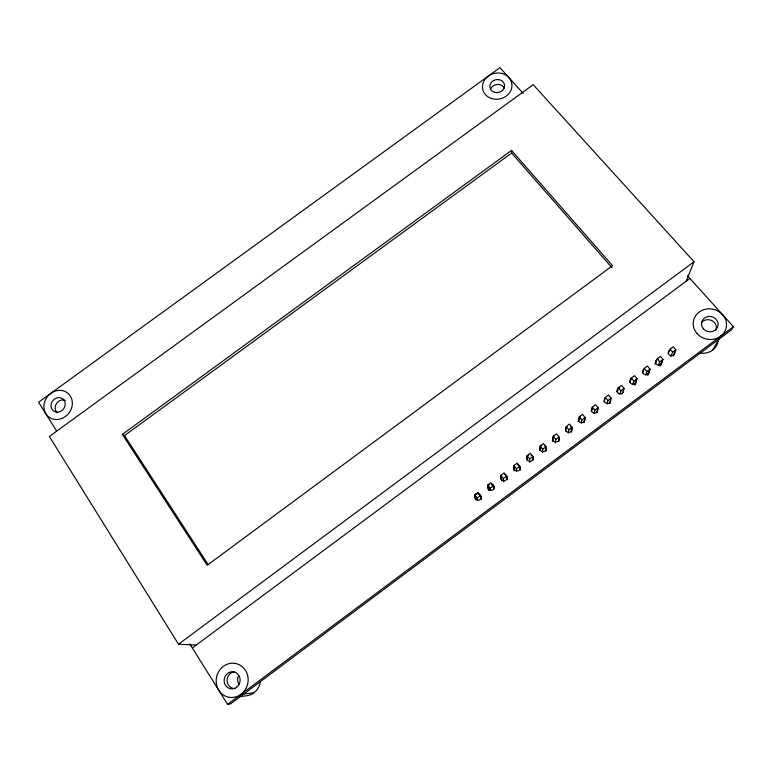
<?xml version="1.0" encoding="UTF-8"?>
<svg xmlns="http://www.w3.org/2000/svg" width="772" height="772" viewBox="0 0 772 772"><rect width="100%" height="100%" fill="white"/><g stroke="black" fill="none" stroke-linecap="round" stroke-linejoin="round"><path stroke-width="1.16" d="M540.033 450.24L540.168 445.975L543.411 443.562L545.949 446.737L545.688 450.993M542.562 452.315L542.697 449.159L540.168 445.975M552.81 440.918L553.234 436.238L556.467 433.825L559.015 436.991L558.474 441.661M555.415 442.877L555.772 439.413L553.234 436.238M565.615 431.162L566.281 426.511L569.514 424.108L572.071 427.263L571.29 431.895M568.298 433.121L568.829 429.676L572.071 427.263M578.498 421.039L579.299 416.803L582.532 414.4L585.108 417.546L584.201 421.763M581.239 423.085L581.876 419.949L585.108 417.546M591.284 411.505L592.317 407.105L595.54 404.702L598.126 407.828L596.997 412.219M594.093 413.502L594.894 410.241L598.126 407.828M604.071 401.932L605.306 397.416L608.529 395.023L611.125 398.14L609.455 403.766M606.937 403.881L607.902 400.543L611.125 398.14M616.973 391.944L618.285 387.747L621.499 385.353L624.114 388.451L622.357 393.701M619.877 393.971L620.891 390.854L624.114 388.451M629.749 382.42L631.264 378.068L634.478 375.675L637.103 378.772L634.7 385.276M632.722 384.398L633.889 381.165L637.103 378.772M642.497 372.915L644.205 368.427L647.418 366.034L650.053 369.113L647.621 375.173M645.527 374.845L646.839 371.506L650.053 369.113M686.163 281.23L694.047 261.718L533.182 84.659L49.369 436.498L178.496 644.224L196.271 645.045M654.878 364.268L657.136 358.787L660.34 356.403L662.984 359.462L660.157 366.034M658.4 365.117L659.78 361.856L662.984 359.462M668.147 353.47L670.048 349.166L673.242 346.782L675.905 349.832L673.435 355.207M670.771 356.49L672.702 352.225L675.905 349.832M712.575 350.15L720.633 336.216M687.505 275.758L733.4 326.681L731.528 329.798L230.51 703.939L227.586 704.353L189.767 643.887M227.586 704.353L733.4 326.681M476.237 499.716L474.539 494.9L477.8 492.468L480.271 495.721L481.496 499.552M489.004 490.201L487.682 485.096L490.944 482.674L493.424 485.906L494.109 488.956M501.8 480.966L500.816 475.311L504.068 472.889L506.557 476.112L507.05 479.489M514.374 470.071L513.93 465.535L517.172 463.113L519.681 466.327L519.913 469.714M527.228 460.479L527.093 455.721L530.335 453.309L532.863 456.503L532.863 460.054M477.781 500.42L477 498.152L480.271 495.721M490.664 490.345L490.162 488.338L493.424 485.906M503.846 481.873L503.305 478.534L506.557 476.112M516.622 470.978L516.429 468.749L519.681 466.327M529.669 462.438L529.611 458.925L532.863 456.503M542.697 449.159L545.949 446.737M555.772 439.413L559.015 436.991M178.496 644.224L694.047 261.718M192.325 647.969L689.927 278.441M122.352 434.404L511.537 150.415L612.514 265.664L207.176 565.268L122.352 434.404L124.514 435.591L208.315 564.776M124.514 435.591L511.643 153.049L511.537 150.415M239.687 696.643L246.278 695.833A16.453 15.276 -77.9 0 0 260.357 682.168M241.038 694.308A17.225 15.942 -77 0 0 239.243 664.731A17.225 15.942 -77 0 0 216.189 682.062A17.225 15.942 -77 0 0 241.038 694.308L253.824 692.86M523.213 93.451L499.957 67.646L38.6 402.202L56.443 430.728M511.643 153.049L612.08 267.797M670.048 349.166L672.702 352.225M657.136 358.787L659.78 361.856M644.205 368.427L646.839 371.506M631.264 378.068L633.889 381.165M618.285 387.747L620.891 390.854M605.306 397.416L607.902 400.543M592.317 407.105L594.894 410.241M579.299 416.803L581.876 419.949M566.281 426.511L568.829 429.676M527.093 455.721L529.611 458.925M513.93 465.535L516.429 468.749M500.816 475.311L503.305 478.534M487.682 485.096L490.162 488.338M474.539 494.9L477 498.152M477.8 492.468L478.447 494.427M490.76 88.77A7.353 6.485 -12.2 0 1 497.515 84.457A7.353 6.485 -12.2 0 1 504.261 88.172M701.401 322.686A8.289 7.575 11.6 0 1 711.958 320.621A8.289 7.575 11.6 0 1 715.953 330.069M673.454 355.091A3.252 3.011 11.9 0 1 673.483 355.882M655.534 362.56A3.242 3.02 12 0 1 656.248 362.164M660.533 363.776A3.242 3.02 12 0 1 660.813 365.33M647.853 373.233A3.242 3.03 12.1 0 1 648.123 374.796M635.153 382.709A3.233 3.04 12.2 0 1 635.424 384.273M475.591 499.658A3.184 3.156 18.1 0 1 476.034 496.531M479.779 495.576A3.184 3.156 18.1 0 1 481.081 496.589M235.479 688.585A8.531 7.894 -77.2 0 1 227.084 680.933A8.531 7.894 -77.2 0 1 234.505 671.669M488.493 490.037A3.194 3.146 16 0 1 488.917 486.92M491.87 485.742A3.194 3.146 16 0 1 494.389 487.692M616.886 391.51A3.233 3.049 12.4 0 1 618.179 390.545M609.706 401.681A3.233 3.059 12.5 0 1 609.967 403.264M591.42 410.501A3.223 3.069 12.6 0 1 592.722 409.527M596.959 411.196A3.223 3.069 12.6 0 1 597.21 412.769M578.054 421.483A3.223 3.078 12.8 0 1 579.251 419.437M584.192 420.711A3.223 3.078 12.8 0 1 584.443 422.294M570.981 429.541A3.213 3.088 13 0 1 571.656 431.837M552.501 441.352A3.213 3.098 13.2 0 1 552.694 439.76M558.841 440.571A3.213 3.098 13.2 0 1 558.851 441.381M539.676 450.095A3.204 3.107 13.5 0 1 540.892 448.04M546.026 450.134A3.204 3.107 13.5 0 1 546.036 450.945M526.851 459.658A3.204 3.117 13.8 0 1 527.479 458.172M532.555 458.201A3.204 3.117 13.8 0 1 533.191 459.697M514.229 470.843A3.194 3.127 14.3 0 1 514.017 469.231M519.122 467.195A3.194 3.127 14.3 0 1 520.347 470.1M501.153 479.644A3.194 3.136 14.9 0 1 501.375 478.032M506.258 476.787A3.194 3.136 14.9 0 1 507.272 478.08M507.484 478.881A3.194 3.136 14.9 0 1 507.484 479.702M57.273 412.837A7.566 6.716 -50.6 0 1 56.53 403.486A7.566 6.716 -50.6 0 1 65.63 400.417M674.525 351.443A3.281 3.04 11.7 0 1 672.923 355.448A3.281 3.04 11.7 0 1 668.581 353.827A3.281 3.04 11.7 0 1 670.183 349.832M661.99 361.75A3.271 3.049 11.8 0 1 659.307 365.204A3.271 3.049 11.8 0 1 655.544 362.599A3.271 3.049 11.8 0 1 658.226 359.144M648.934 370.531A3.271 3.059 11.9 0 1 647.563 374.43A3.271 3.059 11.9 0 1 643.269 373.387A3.271 3.059 11.9 0 1 643.896 369.296M636.118 380.085A3.271 3.069 12 0 1 634.487 384.118A3.271 3.069 12 0 1 630.174 382.468A3.271 3.069 12 0 1 631.805 378.444M623.284 389.657A3.262 3.078 12.1 0 1 621.373 393.788A3.262 3.078 12.1 0 1 617.156 391.529A3.262 3.078 12.1 0 1 619.8 387.795M610.43 399.24A3.262 3.088 12.3 0 1 609.031 403.177A3.262 3.088 12.3 0 1 604.756 402.096A3.262 3.088 12.3 0 1 605.422 397.976M597.123 408.137A3.252 3.098 12.4 0 1 596.621 412.489A3.252 3.098 12.4 0 1 592.056 411.92A3.252 3.098 12.4 0 1 592.558 407.568M584.674 418.443A3.252 3.107 12.5 0 1 583.497 422.265A3.252 3.107 12.5 0 1 579.357 421.734A3.252 3.107 12.5 0 1 579.096 417.739M579.685 417.16A3.252 3.107 12.5 0 1 580.409 416.755M571.772 428.064A3.242 3.117 12.7 0 1 570.344 432.03A3.242 3.117 12.7 0 1 566.098 430.93A3.242 3.117 12.7 0 1 566.793 426.771M570.74 426.781A3.242 3.117 12.7 0 1 571.338 427.36M558.426 436.991A3.242 3.127 12.9 0 1 557.886 441.381A3.242 3.127 12.9 0 1 553.341 440.783A3.242 3.127 12.9 0 1 553.891 436.392M544.897 446.052A3.233 3.136 13.1 0 1 545.157 450.858A3.233 3.136 13.1 0 1 540.236 450.211A3.233 3.136 13.1 0 1 541.683 445.627M532.545 456.281A3.233 3.146 13.3 0 1 532.197 460.527A3.233 3.146 13.3 0 1 527.826 460.498A3.233 3.146 13.3 0 1 527.43 456.252M528.019 455.673A3.233 3.146 13.3 0 1 528.752 455.268M531.213 455.287A3.233 3.146 13.3 0 1 531.947 455.702M517.443 464.725A3.233 3.156 13.7 0 1 520.106 468.836A3.233 3.156 13.7 0 1 515.551 470.65A3.233 3.156 13.7 0 1 514.47 465.912M504.473 474.404A3.223 3.165 14.2 0 1 507.117 478.524A3.223 3.165 14.2 0 1 502.553 480.338A3.223 3.165 14.2 0 1 501.491 475.591M491.474 484.083A3.223 3.175 15 0 1 494.012 488.483A3.223 3.175 15 0 1 489.072 489.738A3.223 3.175 15 0 1 489.101 484.691M478.466 493.781A3.213 3.184 16.5 0 1 481.159 497.67A3.213 3.184 16.5 0 1 477.038 499.976A3.213 3.184 16.5 0 1 475.07 495.682M476.092 494.389A3.213 3.184 16.5 0 1 476.816 493.983M718.057 341.224A16 14.678 12.2 0 1 700.899 353.18M238.905 684.195A8.231 7.633 -77.9 0 1 238.423 676.031M62.049 418.376A15.257 13.539 -50.5 0 0 67.994 393.315A15.257 13.539 -50.5 0 0 44.265 403.09A15.257 13.539 -50.5 0 0 62.049 418.376M697.155 333.697A16.733 15.286 11.5 0 0 725.555 329.827A16.733 15.286 11.5 0 0 706.843 308.993A16.733 15.286 11.5 0 0 697.155 333.697M491.59 98.526A14.822 13.056 -12.3 0 0 511.846 83.714A14.822 13.056 -12.3 0 0 488.232 76.148A14.822 13.056 -12.3 0 0 491.59 98.526M494.369 92.293A7.411 6.533 -12.3 0 0 504.512 84.901A7.411 6.533 -12.3 0 0 492.71 81.099A7.411 6.533 -12.3 0 0 494.369 92.293M60.042 411.621A7.623 6.765 -50.5 0 0 63.043 399.085A7.623 6.765 -50.5 0 0 51.174 403.959A7.623 6.765 -50.5 0 0 60.042 411.621M236.56 687.292A8.608 7.971 -77 0 0 235.692 672.508A8.608 7.971 -77 0 0 224.15 681.145A8.608 7.971 -77 0 0 236.56 687.292M703.466 328.882A8.367 7.643 11.5 0 0 717.671 326.961A8.367 7.643 11.5 0 0 708.329 316.53A8.367 7.643 11.5 0 0 703.466 328.882"/></g></svg>
